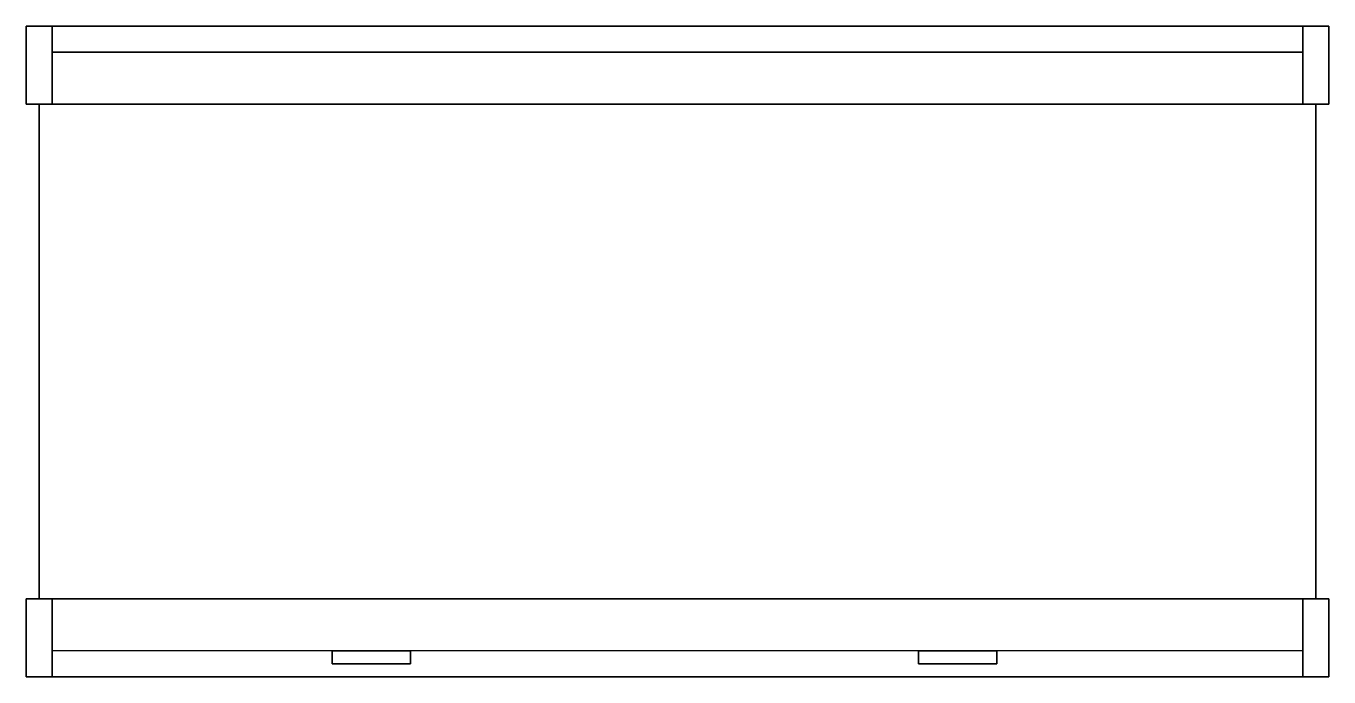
# Model space of a CAD drawing. Extents: x 0 to 1, y -0.5 to 0.
import ezdxf

# ---------------------------------------------------------------- set-up
doc = ezdxf.new("R2010")
doc.units = 0
doc.header["$LTSCALE"] = 0.1
doc.layers.get('0').update_dxf_attribs({"color": 8, "linetype": 'CONTINUOUS'})

msp = doc.modelspace()

# ---------------------------------------------------------------- linework, layer by layer
at = {"color": 255}
msp.add_lwpolyline([(0.02, -0.48), (0.02, -0.44), (0.01, -0.44), (0.01, -0.06), (0.99, -0.06), (0.99, -0.44), (0.98, -0.44), (0.98, -0.48), (0.02, -0.48)], dxfattribs=at)
msp.add_3dface([(0.01, -0.06, 0.735), (0.01, -0.44, 0.735), (0.99, -0.44, 0.735), (0.99, -0.06, 0.735)], dxfattribs=at)

# ---------------------------------------------------------------- meshes
at = {"color": 35}
mesh = msp.add_polymesh((6, 3), dxfattribs=at)
for k, corner in enumerate([(0, -0.06, 0.72), (1, -0.06, 0.72), (1, -0.06, 0.72), (0, 0, 0.72), (1, 0, 0.72), (1, 0, 0.72), (0, 0, 0.74), (1, 0, 0.74), (1, 0, 0.72), (0, -0.06, 0.74), (1, -0.06, 0.74), (1, -0.06, 0.72), (0, -0.06, 0.74), (0, -0.06, 0.74), (0, -0.06, 0.72), (0, 0, 0.74), (0, 0, 0.74), (0, 0, 0.72)]):
    mesh.set_mesh_vertex(divmod(k, 3), corner)
mesh = msp.add_polymesh((6, 3), dxfattribs=at)
for k, corner in enumerate([(0, -0.06), (0.02, -0.06), (0.02, -0.06), (0, 0), (0.02, 0), (0.02, 0), (0, 0, 0.72), (0.02, 0, 0.72), (0.02, 0), (0, -0.06, 0.72), (0.02, -0.06, 0.72), (0.02, -0.06), (0, -0.06, 0.72), (0, -0.06, 0.72), (0, -0.06), (0, 0, 0.72), (0, 0, 0.72), (0, 0)]):
    mesh.set_mesh_vertex(divmod(k, 3), corner)
at = {"color": 255}
mesh = msp.add_polymesh((6, 3), dxfattribs=at)
for k, corner in enumerate([(0.02, -0.02, 0.65), (0.98, -0.02, 0.65), (0.98, -0.02, 0.65), (0.02, -0.02, 0.19), (0.98, -0.02, 0.19), (0.98, -0.02, 0.19), (0.02, 0, 0.19), (0.98, 0, 0.19), (0.98, -0.02, 0.19), (0.02, 0, 0.65), (0.98, 0, 0.65), (0.98, -0.02, 0.65), (0.02, 0, 0.65), (0.02, 0, 0.65), (0.02, -0.02, 0.65), (0.02, 0, 0.19), (0.02, 0, 0.19), (0.02, -0.02, 0.19)]):
    mesh.set_mesh_vertex(divmod(k, 3), corner)
at = {"color": 35}
mesh = msp.add_polymesh((6, 3), dxfattribs=at)
for k, corner in enumerate([(0.98, -0.06), (1, -0.06), (1, -0.06), (0.98, 0), (1, 0), (1, 0), (0.98, 0, 0.72), (1, 0, 0.72), (1, 0), (0.98, -0.06, 0.72), (1, -0.06, 0.72), (1, -0.06), (0.98, -0.06, 0.72), (0.98, -0.06, 0.72), (0.98, -0.06), (0.98, 0, 0.72), (0.98, 0, 0.72), (0.98, 0)]):
    mesh.set_mesh_vertex(divmod(k, 3), corner)
mesh = msp.add_polymesh((6, 3), dxfattribs=at)
for k, corner in enumerate([(0, -0.5, 0.72), (1, -0.5, 0.72), (1, -0.5, 0.72), (0, -0.44, 0.72), (1, -0.44, 0.72), (1, -0.44, 0.72), (0, -0.44, 0.74), (1, -0.44, 0.74), (1, -0.44, 0.72), (0, -0.5, 0.74), (1, -0.5, 0.74), (1, -0.5, 0.72), (0, -0.5, 0.74), (0, -0.5, 0.74), (0, -0.5, 0.72), (0, -0.44, 0.74), (0, -0.44, 0.74), (0, -0.44, 0.72)]):
    mesh.set_mesh_vertex(divmod(k, 3), corner)
mesh = msp.add_polymesh((6, 3), dxfattribs=at)
for k, corner in enumerate([(0, -0.5), (0.02, -0.5), (0.02, -0.5), (0, -0.44), (0.02, -0.44), (0.02, -0.44), (0, -0.44, 0.72), (0.02, -0.44, 0.72), (0.02, -0.44), (0, -0.5, 0.72), (0.02, -0.5, 0.72), (0.02, -0.5), (0, -0.5, 0.72), (0, -0.5, 0.72), (0, -0.5), (0, -0.44, 0.72), (0, -0.44, 0.72), (0, -0.44)]):
    mesh.set_mesh_vertex(divmod(k, 3), corner)
mesh = msp.add_polymesh((6, 3), dxfattribs=at)
for k, corner in enumerate([(0.98, -0.5), (1, -0.5), (1, -0.5), (0.98, -0.44), (1, -0.44), (1, -0.44), (0.98, -0.44, 0.72), (1, -0.44, 0.72), (1, -0.44), (0.98, -0.5, 0.72), (1, -0.5, 0.72), (1, -0.5), (0.98, -0.5, 0.72), (0.98, -0.5, 0.72), (0.98, -0.5), (0.98, -0.44, 0.72), (0.98, -0.44, 0.72), (0.98, -0.44)]):
    mesh.set_mesh_vertex(divmod(k, 3), corner)
mesh = msp.add_polymesh((6, 3), dxfattribs=at)
for k, corner in enumerate([(0.295, -0.49, 0.665), (0.295, -0.48, 0.665), (0.295, -0.48, 0.665), (0.235, -0.49, 0.665), (0.235, -0.48, 0.665), (0.235, -0.48, 0.665), (0.235, -0.49, 0.685), (0.235, -0.48, 0.685), (0.235, -0.48, 0.665), (0.295, -0.49, 0.685), (0.295, -0.48, 0.685), (0.295, -0.48, 0.665), (0.295, -0.49, 0.685), (0.295, -0.49, 0.685), (0.295, -0.49, 0.665), (0.235, -0.49, 0.685), (0.235, -0.49, 0.685), (0.235, -0.49, 0.665)]):
    mesh.set_mesh_vertex(divmod(k, 3), corner)
mesh = msp.add_polymesh((6, 3), dxfattribs=at)
for k, corner in enumerate([(0.745, -0.49, 0.665), (0.745, -0.48, 0.665), (0.745, -0.48, 0.665), (0.685, -0.49, 0.665), (0.685, -0.48, 0.665), (0.685, -0.48, 0.665), (0.685, -0.49, 0.685), (0.685, -0.48, 0.685), (0.685, -0.48, 0.665), (0.745, -0.49, 0.685), (0.745, -0.48, 0.685), (0.745, -0.48, 0.665), (0.745, -0.49, 0.685), (0.745, -0.49, 0.685), (0.745, -0.49, 0.665), (0.685, -0.49, 0.685), (0.685, -0.49, 0.685), (0.685, -0.49, 0.665)]):
    mesh.set_mesh_vertex(divmod(k, 3), corner)

doc.saveas('drawing.dxf')
